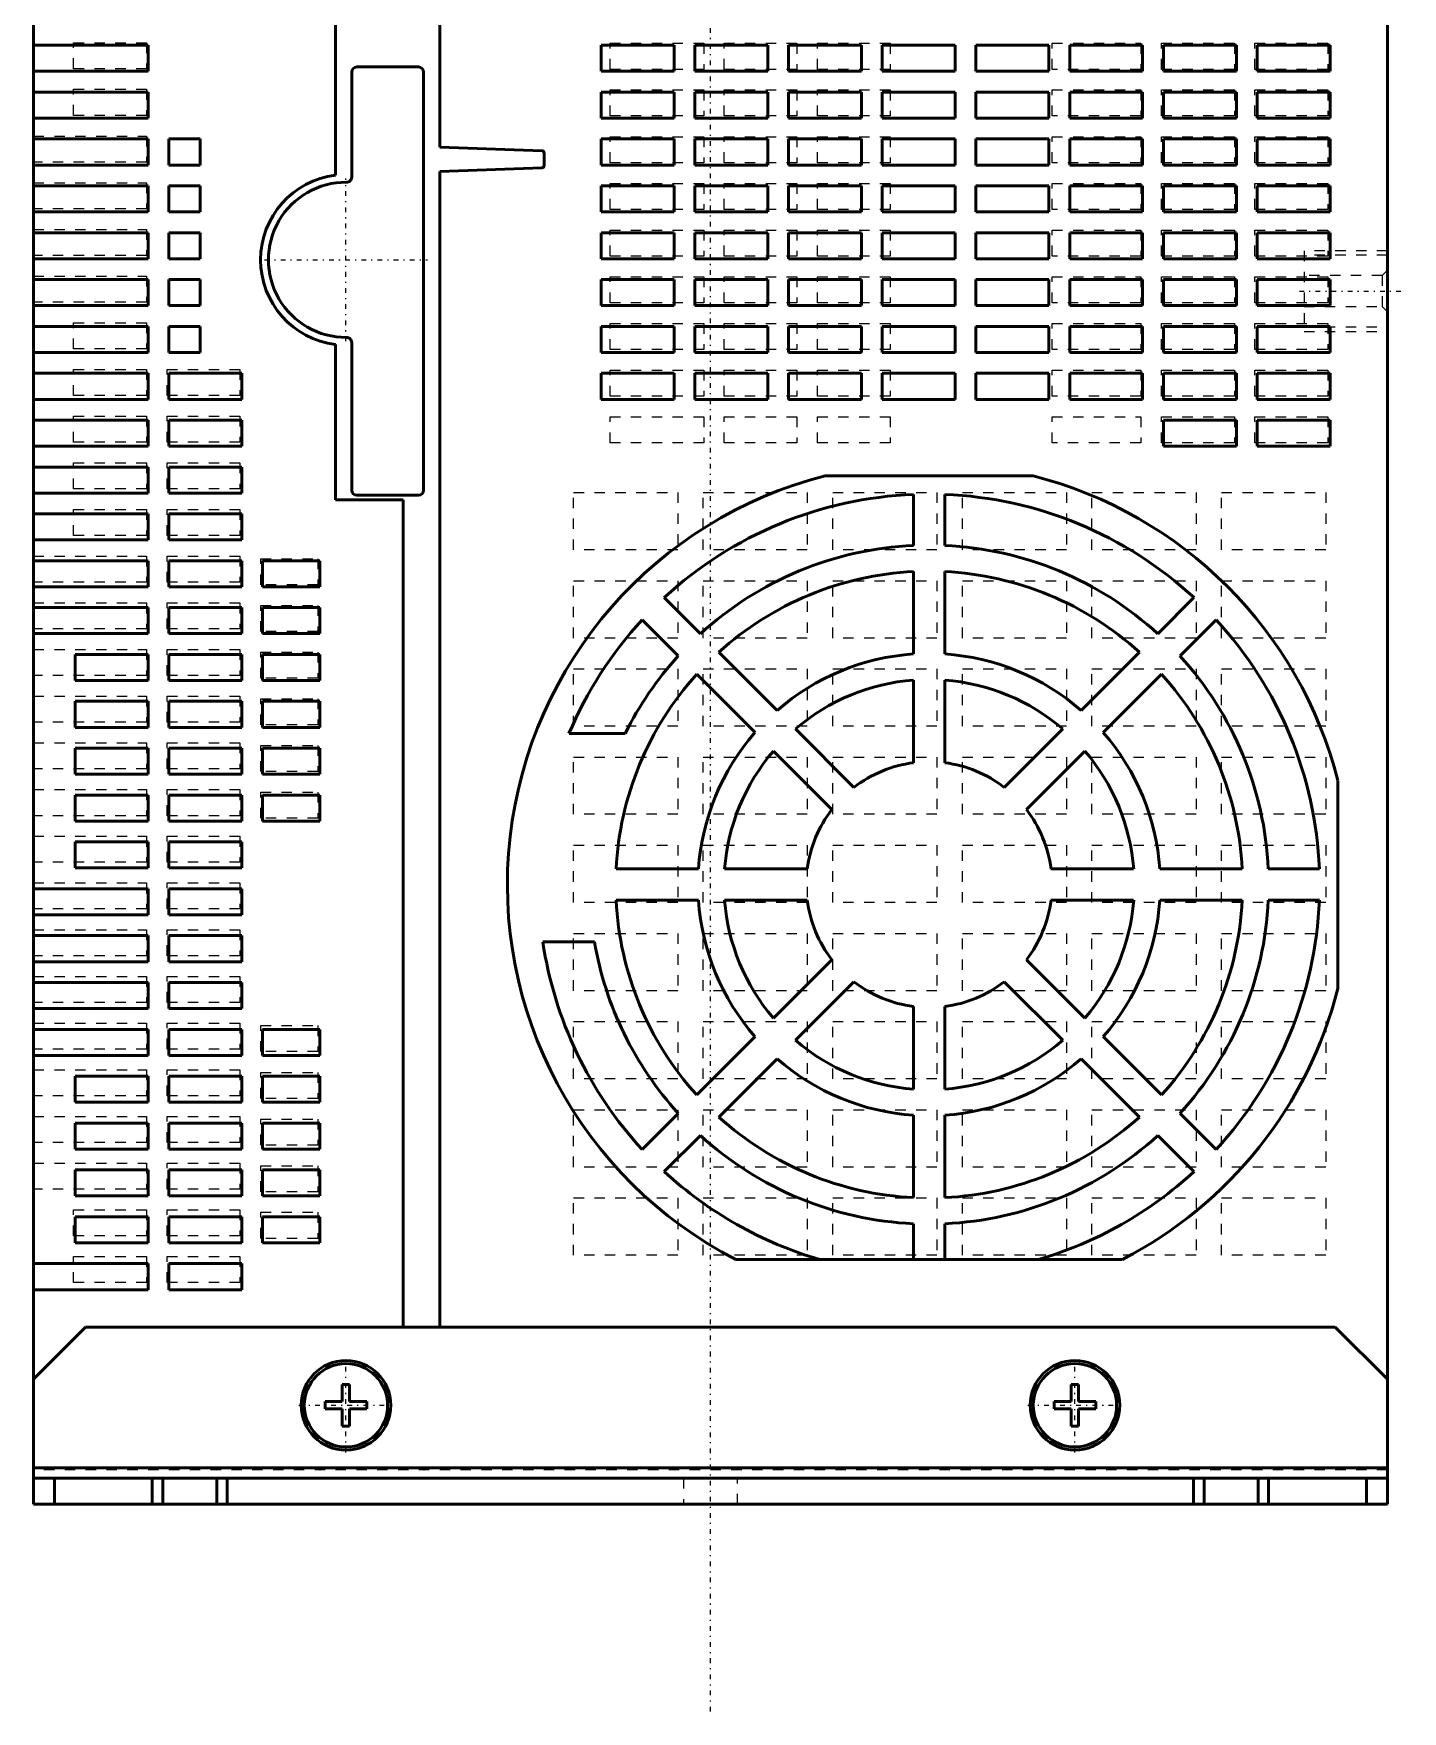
# Model space of a CAD drawing. Header units: millimetres. Extents: x 0 to 449, y 0 to 561.
# Drawn here: x 0 to 131.4, y 0 to 161.1 of the extents above; entities that cross this region are included whole.
import ezdxf

# ---------------------------------------------------------------- set-up
doc = ezdxf.new("R2010")
doc.units = ezdxf.units.MM
doc.linetypes.add('Center', pattern=[1.5, 0.45, -0.5, 0.05, -0.5])
doc.linetypes.add('Dashed', pattern=[2, 1, -1])
for name, color, linetype, lineweight in [('AM_4', 7, 'Continuous', 50), ('AM_6', 2, 'Continuous', 35), ('AM_7', 7, 'Center', 25), ('AM_9', 6, 'Dashed', 25)]:
    doc.layers.add(name, color=color, linetype=linetype, lineweight=lineweight)

# ---------------------------------------------------------------- blocks, each defined once
blk = doc.blocks.new('2_MFDLNA3SF_5_in_MFDLNA3SF_1100')
at = {"layer": 'AM_4'}
for p, q in [((0, 197.8), (0, 19.9)), ((130, 197.8), (130, 19.9)), ((29, 147.54), (29, 177.7)), ((39, 174.39), (39, 150.21)), ((0, 160), (11, 160)), ((11, 160), (11, 157.5)), ((54.5, 157.5), (54.5, 160)), ((54.5, 160), (61.5, 160)), ((61.5, 160), (61.5, 157.5)), ((63.5, 157.5), (63.5, 160)), ((63.5, 160), (70.5, 160)), ((70.5, 160), (70.5, 157.5)), ((72.5, 157.5), (72.5, 160)), ((72.5, 160), (79.5, 160)), ((79.5, 160), (79.5, 157.5)), ((81.5, 157.5), (81.5, 160)), ((81.5, 160), (88.5, 160)), ((88.5, 160), (88.5, 157.5)), ((90.5, 157.5), (90.5, 160)), ((90.5, 160), (97.5, 160)), ((97.5, 160), (97.5, 157.5)), ((99.5, 157.5), (99.5, 160)), ((99.5, 160), (106.5, 160)), ((106.5, 160), (106.5, 157.5)), ((108.5, 157.5), (108.5, 160)), ((108.5, 160), (115.5, 160)), ((115.5, 160), (115.5, 157.5)), ((117.5, 157.5), (117.5, 160)), ((117.5, 160), (124.5, 160)), ((124.5, 160), (124.5, 157.5)), ((31.05, 157.92), (36.95, 157.92)), ((11, 157.5), (0, 157.5)), ((30.55, 147.35), (30.55, 157.42)), ((37.45, 157.42), (37.45, 117.29)), ((61.5, 157.5), (54.5, 157.5)), ((70.5, 157.5), (63.5, 157.5)), ((79.5, 157.5), (72.5, 157.5)), ((88.5, 157.5), (81.5, 157.5)), ((97.5, 157.5), (90.5, 157.5)), ((106.5, 157.5), (99.5, 157.5)), ((115.5, 157.5), (108.5, 157.5)), ((124.5, 157.5), (117.5, 157.5)), ((0, 155.5), (11, 155.5)), ((11, 155.5), (11, 153)), ((54.5, 153), (54.5, 155.5)), ((54.5, 155.5), (61.5, 155.5)), ((61.5, 155.5), (61.5, 153)), ((63.5, 155.5), (70.5, 155.5)), ((63.5, 153), (63.5, 155.5)), ((70.5, 155.5), (70.5, 153)), ((72.5, 153), (72.5, 155.5)), ((72.5, 155.5), (79.5, 155.5)), ((79.5, 155.5), (79.5, 153)), ((81.5, 153), (81.5, 155.5)), ((81.5, 155.5), (88.5, 155.5)), ((88.5, 155.5), (88.5, 153)), ((90.5, 153), (90.5, 155.5)), ((90.5, 155.5), (97.5, 155.5)), ((97.5, 155.5), (97.5, 153)), ((99.5, 153), (99.5, 155.5)), ((99.5, 155.5), (106.5, 155.5)), ((106.5, 155.5), (106.5, 153)), ((108.5, 153), (108.5, 155.5)), ((108.5, 155.5), (115.5, 155.5)), ((115.5, 155.5), (115.5, 153)), ((117.5, 153), (117.5, 155.5)), ((117.5, 155.5), (124.5, 155.5)), ((124.5, 155.5), (124.5, 153)), ((11, 153), (0, 153)), ((61.5, 153), (54.5, 153)), ((70.5, 153), (63.5, 153)), ((79.5, 153), (72.5, 153)), ((88.5, 153), (81.5, 153)), ((97.5, 153), (90.5, 153)), ((106.5, 153), (99.5, 153)), ((115.5, 153), (108.5, 153)), ((124.5, 153), (117.5, 153)), ((0, 151), (11, 151)), ((11, 151), (11, 148.5)), ((13, 151), (16, 151)), ((13, 148.5), (13, 151)), ((16, 151), (16, 148.5)), ((39, 150.21), (48.84, 149.87)), ((54.5, 148.5), (54.5, 151)), ((54.5, 151), (61.5, 151)), ((61.5, 151), (61.5, 148.5)), ((63.5, 148.5), (63.5, 151)), ((63.5, 151), (70.5, 151)), ((70.5, 151), (70.5, 148.5)), ((72.5, 148.5), (72.5, 151)), ((72.5, 151), (79.5, 151)), ((79.5, 151), (79.5, 148.5)), ((81.5, 148.5), (81.5, 151)), ((81.5, 151), (88.5, 151)), ((88.5, 151), (88.5, 148.5)), ((90.5, 148.5), (90.5, 151)), ((90.5, 151), (97.5, 151)), ((97.5, 151), (97.5, 148.5)), ((99.5, 148.5), (99.5, 151)), ((99.5, 151), (106.5, 151)), ((106.5, 151), (106.5, 148.5)), ((108.5, 148.5), (108.5, 151)), ((108.5, 151), (115.5, 151)), ((115.5, 151), (115.5, 148.5)), ((117.5, 148.5), (117.5, 151)), ((117.5, 151), (124.5, 151)), ((124.5, 151), (124.5, 148.5)), ((11, 148.5), (0, 148.5)), ((16, 148.5), (13, 148.5)), ((49.03, 149.67), (49.03, 148.43)), ((61.5, 148.5), (54.5, 148.5)), ((70.5, 148.5), (63.5, 148.5)), ((79.5, 148.5), (72.5, 148.5)), ((88.5, 148.5), (81.5, 148.5)), ((97.5, 148.5), (90.5, 148.5)), ((106.5, 148.5), (99.5, 148.5)), ((115.5, 148.5), (108.5, 148.5)), ((124.5, 148.5), (117.5, 148.5)), ((48.84, 148.23), (39, 147.89)), ((39, 147.89), (39, 36.9)), ((0, 146.5), (11, 146.5)), ((11, 146.5), (11, 144)), ((13, 144), (13, 146.5)), ((13, 146.5), (16, 146.5)), ((16, 146.5), (16, 144)), ((54.5, 144), (54.5, 146.5)), ((54.5, 146.5), (61.5, 146.5)), ((61.5, 146.5), (61.5, 144)), ((63.5, 144), (63.5, 146.5)), ((63.5, 146.5), (70.5, 146.5)), ((70.5, 146.5), (70.5, 144)), ((72.5, 144), (72.5, 146.5)), ((72.5, 146.5), (79.5, 146.5)), ((79.5, 146.5), (79.5, 144)), ((81.5, 146.5), (88.5, 146.5)), ((81.5, 144), (81.5, 146.5)), ((88.5, 146.5), (88.5, 144)), ((90.5, 146.5), (97.5, 146.5)), ((90.5, 144), (90.5, 146.5)), ((97.5, 146.5), (97.5, 144)), ((99.5, 144), (99.5, 146.5)), ((99.5, 146.5), (106.5, 146.5)), ((106.5, 146.5), (106.5, 144)), ((108.5, 146.5), (115.5, 146.5)), ((108.5, 144), (108.5, 146.5)), ((115.5, 146.5), (115.5, 144)), ((117.5, 144), (117.5, 146.5)), ((117.5, 146.5), (124.5, 146.5)), ((124.5, 146.5), (124.5, 144)), ((11, 144), (0, 144)), ((16, 144), (13, 144)), ((61.5, 144), (54.5, 144)), ((70.5, 144), (63.5, 144)), ((79.5, 144), (72.5, 144)), ((88.5, 144), (81.5, 144)), ((97.5, 144), (90.5, 144)), ((106.5, 144), (99.5, 144)), ((115.5, 144), (108.5, 144)), ((124.5, 144), (117.5, 144)), ((0, 142), (11, 142)), ((11, 142), (11, 139.5)), ((13, 139.5), (13, 142)), ((13, 142), (16, 142)), ((16, 142), (16, 139.5)), ((54.5, 142), (61.5, 142)), ((54.5, 139.5), (54.5, 142)), ((61.5, 142), (61.5, 139.5)), ((63.5, 142), (70.5, 142)), ((63.5, 139.5), (63.5, 142)), ((70.5, 142), (70.5, 139.5)), ((72.5, 139.5), (72.5, 142)), ((72.5, 142), (79.5, 142)), ((79.5, 142), (79.5, 139.5)), ((81.5, 142), (88.5, 142)), ((81.5, 139.5), (81.5, 142)), ((88.5, 142), (88.5, 139.5)), ((90.5, 139.5), (90.5, 142)), ((90.5, 142), (97.5, 142)), ((97.5, 142), (97.5, 139.5)), ((99.5, 139.5), (99.5, 142)), ((99.5, 142), (106.5, 142)), ((106.5, 142), (106.5, 139.5)), ((108.5, 139.5), (108.5, 142)), ((108.5, 142), (115.5, 142)), ((115.5, 142), (115.5, 139.5)), ((117.5, 139.5), (117.5, 142)), ((117.5, 142), (124.5, 142)), ((124.5, 142), (124.5, 139.5)), ((11, 139.5), (0, 139.5)), ((16, 139.5), (13, 139.5)), ((61.5, 139.5), (54.5, 139.5)), ((70.5, 139.5), (63.5, 139.5)), ((79.5, 139.5), (72.5, 139.5)), ((88.5, 139.5), (81.5, 139.5)), ((97.5, 139.5), (90.5, 139.5)), ((106.5, 139.5), (99.5, 139.5)), ((115.5, 139.5), (108.5, 139.5)), ((124.5, 139.5), (117.5, 139.5)), ((0, 137.5), (11, 137.5)), ((11, 137.5), (11, 135)), ((13, 135), (13, 137.5)), ((13, 137.5), (16, 137.5)), ((16, 137.5), (16, 135)), ((54.5, 135), (54.5, 137.5)), ((54.5, 137.5), (61.5, 137.5)), ((61.5, 137.5), (61.5, 135)), ((63.5, 135), (63.5, 137.5)), ((63.5, 137.5), (70.5, 137.5)), ((70.5, 137.5), (70.5, 135)), ((72.5, 135), (72.5, 137.5)), ((72.5, 137.5), (79.5, 137.5)), ((79.5, 137.5), (79.5, 135)), ((81.5, 135), (81.5, 137.5)), ((81.5, 137.5), (88.5, 137.5)), ((88.5, 137.5), (88.5, 135)), ((90.5, 135), (90.5, 137.5)), ((90.5, 137.5), (97.5, 137.5)), ((97.5, 137.5), (97.5, 135)), ((99.5, 135), (99.5, 137.5)), ((99.5, 137.5), (106.5, 137.5)), ((106.5, 137.5), (106.5, 135)), ((108.5, 135), (108.5, 137.5)), ((108.5, 137.5), (115.5, 137.5)), ((115.5, 137.5), (115.5, 135)), ((117.5, 135), (117.5, 137.5)), ((117.5, 137.5), (124.5, 137.5)), ((124.5, 137.5), (124.5, 135)), ((11, 135), (0, 135)), ((16, 135), (13, 135)), ((61.5, 135), (54.5, 135)), ((70.5, 135), (63.5, 135)), ((79.5, 135), (72.5, 135)), ((88.5, 135), (81.5, 135)), ((97.5, 135), (90.5, 135)), ((106.5, 135), (99.5, 135)), ((115.5, 135), (108.5, 135)), ((124.5, 135), (117.5, 135)), ((0, 133), (11, 133)), ((11, 133), (11, 130.5)), ((13, 130.5), (13, 133)), ((13, 133), (16, 133)), ((16, 133), (16, 130.5)), ((54.5, 130.5), (54.5, 133)), ((54.5, 133), (61.5, 133)), ((61.5, 133), (61.5, 130.5)), ((63.5, 130.5), (63.5, 133)), ((63.5, 133), (70.5, 133)), ((70.5, 133), (70.5, 130.5)), ((72.5, 130.5), (72.5, 133)), ((72.5, 133), (79.5, 133)), ((79.5, 133), (79.5, 130.5)), ((81.5, 130.5), (81.5, 133)), ((81.5, 133), (88.5, 133)), ((88.5, 133), (88.5, 130.5)), ((90.5, 130.5), (90.5, 133)), ((90.5, 133), (97.5, 133)), ((97.5, 133), (97.5, 130.5)), ((99.5, 130.5), (99.5, 133)), ((99.5, 133), (106.5, 133)), ((106.5, 133), (106.5, 130.5)), ((108.5, 130.5), (108.5, 133)), ((108.5, 133), (115.5, 133)), ((115.5, 133), (115.5, 130.5)), ((117.5, 130.5), (117.5, 133)), ((117.5, 133), (124.5, 133)), ((124.5, 133), (124.5, 130.5)), ((29, 116.34), (29, 131.26)), ((30.55, 117.29), (30.55, 131.45)), ((11, 130.5), (0, 130.5)), ((16, 130.5), (13, 130.5)), ((61.5, 130.5), (54.5, 130.5)), ((70.5, 130.5), (63.5, 130.5)), ((79.5, 130.5), (72.5, 130.5)), ((88.5, 130.5), (81.5, 130.5)), ((97.5, 130.5), (90.5, 130.5)), ((106.5, 130.5), (99.5, 130.5)), ((115.5, 130.5), (108.5, 130.5)), ((124.5, 130.5), (117.5, 130.5)), ((0, 128.5), (11, 128.5)), ((11, 128.5), (11, 126)), ((13, 126), (13, 128.5)), ((13, 128.5), (20, 128.5)), ((20, 128.5), (20, 126)), ((54.5, 126), (54.5, 128.5)), ((54.5, 128.5), (61.5, 128.5)), ((61.5, 128.5), (61.5, 126)), ((63.5, 126), (63.5, 128.5)), ((63.5, 128.5), (70.5, 128.5)), ((70.5, 128.5), (70.5, 126)), ((72.5, 126), (72.5, 128.5)), ((72.5, 128.5), (79.5, 128.5)), ((79.5, 128.5), (79.5, 126)), ((81.5, 126), (81.5, 128.5)), ((81.5, 128.5), (88.5, 128.5)), ((88.5, 128.5), (88.5, 126)), ((90.5, 126), (90.5, 128.5)), ((90.5, 128.5), (97.5, 128.5)), ((97.5, 128.5), (97.5, 126)), ((99.5, 126), (99.5, 128.5)), ((99.5, 128.5), (106.5, 128.5)), ((106.5, 128.5), (106.5, 126)), ((108.5, 126), (108.5, 128.5)), ((108.5, 128.5), (115.5, 128.5)), ((115.5, 128.5), (115.5, 126)), ((117.5, 126), (117.5, 128.5)), ((117.5, 128.5), (124.5, 128.5)), ((124.5, 128.5), (124.5, 126)), ((11, 126), (0, 126)), ((20, 126), (13, 126)), ((61.5, 126), (54.5, 126)), ((70.5, 126), (63.5, 126)), ((79.5, 126), (72.5, 126)), ((88.5, 126), (81.5, 126)), ((97.5, 126), (90.5, 126)), ((106.5, 126), (99.5, 126)), ((115.5, 126), (108.5, 126)), ((124.5, 126), (117.5, 126)), ((0, 124), (11, 124)), ((11, 124), (11, 121.5)), ((13, 121.5), (13, 124)), ((13, 124), (20, 124)), ((20, 124), (20, 121.5)), ((108.5, 121.5), (108.5, 124)), ((108.5, 124), (115.5, 124)), ((115.5, 124), (115.5, 121.5)), ((117.5, 121.5), (117.5, 124)), ((117.5, 124), (124.5, 124)), ((124.5, 124), (124.5, 121.5)), ((11, 121.5), (0, 121.5)), ((20, 121.5), (13, 121.5)), ((115.5, 121.5), (108.5, 121.5)), ((124.5, 121.5), (117.5, 121.5)), ((0, 119.5), (11, 119.5)), ((11, 119.5), (11, 117)), ((13, 117), (13, 119.5)), ((13, 119.5), (20, 119.5)), ((20, 119.5), (20, 117)), ((76.02, 118.65), (95.98, 118.65)), ((11, 117), (0, 117)), ((20, 117), (13, 117)), ((35.5, 116.34), (29, 116.34)), ((36.95, 116.79), (31.05, 116.79)), ((35.5, 36.9), (35.5, 116.34)), ((84.5, 116.87), (84.5, 111.97)), ((87.5, 111.97), (87.5, 116.87)), ((0, 115), (11, 115)), ((11, 115), (11, 112.5)), ((13, 112.5), (13, 115)), ((13, 115), (20, 115)), ((20, 115), (20, 112.5)), ((11, 112.5), (0, 112.5)), ((20, 112.5), (13, 112.5)), ((0, 110.5), (11, 110.5)), ((11, 110.5), (11, 108)), ((13, 108), (13, 110.5)), ((13, 110.5), (20, 110.5)), ((20, 110.5), (20, 108)), ((22, 108), (22, 110.5)), ((22, 110.5), (27.5, 110.5)), ((27.5, 110.5), (27.5, 108)), ((11, 108), (0, 108)), ((20, 108), (13, 108)), ((27.5, 108), (22, 108)), ((84.5, 109.46), (84.5, 101.55)), ((87.5, 101.55), (87.5, 109.46)), ((64.03, 103.49), (60.57, 106.96)), ((111.43, 106.96), (107.97, 103.49)), ((0, 106), (11, 106)), ((11, 106), (11, 103.5)), ((13, 103.5), (13, 106)), ((13, 106), (20, 106)), ((20, 106), (20, 103.5)), ((22, 106), (27.5, 106)), ((22, 103.5), (22, 106)), ((27.5, 106), (27.5, 103.5)), ((58.44, 104.83), (61.91, 101.37)), ((110.09, 101.37), (113.56, 104.83)), ((11, 103.5), (0, 103.5)), ((20, 103.5), (13, 103.5)), ((27.5, 103.5), (22, 103.5)), ((71.4, 96.12), (65.8, 101.72)), ((106.2, 101.72), (100.6, 96.12)), ((4, 99), (4, 101.5)), ((4, 101.5), (11, 101.5)), ((11, 101.5), (11, 99)), ((13, 99), (13, 101.5)), ((13, 101.5), (20, 101.5)), ((20, 101.5), (20, 99)), ((22, 99), (22, 101.5)), ((22, 101.5), (27.5, 101.5)), ((27.5, 101.5), (27.5, 99)), ((11, 99), (4, 99)), ((20, 99), (13, 99)), ((27.5, 99), (22, 99)), ((63.68, 99.6), (69.28, 94)), ((84.5, 99.04), (84.5, 91.1)), ((87.5, 91.1), (87.5, 99.04)), ((102.72, 94), (108.32, 99.6)), ((4, 94.5), (4, 97)), ((4, 97), (11, 97)), ((11, 97), (11, 94.5)), ((13, 94.5), (13, 97)), ((13, 97), (20, 97)), ((20, 97), (20, 94.5)), ((22, 97), (27.5, 97)), ((22, 94.5), (22, 97)), ((27.5, 97), (27.5, 94.5)), ((11, 94.5), (4, 94.5)), ((20, 94.5), (13, 94.5)), ((27.5, 94.5), (22, 94.5)), ((56.8, 93.9), (51.42, 93.9)), ((78.78, 88.74), (73.17, 94.35)), ((98.83, 94.35), (93.22, 88.74)), ((4, 90), (4, 92.5)), ((4, 92.5), (11, 92.5)), ((11, 92.5), (11, 90)), ((13, 90), (13, 92.5)), ((13, 92.5), (20, 92.5)), ((20, 92.5), (20, 90)), ((22, 90), (22, 92.5)), ((22, 92.5), (27.5, 92.5)), ((27.5, 92.5), (27.5, 90)), ((71.05, 92.23), (76.66, 86.62)), ((95.34, 86.62), (100.95, 92.23)), ((11, 90), (4, 90)), ((20, 90), (13, 90)), ((27.5, 90), (22, 90)), ((125.25, 89.38), (125.25, 69.42)), ((4, 85.5), (4, 88)), ((4, 88), (11, 88)), ((11, 88), (11, 85.5)), ((13, 85.5), (13, 88)), ((13, 88), (20, 88)), ((20, 88), (20, 85.5)), ((22, 85.5), (22, 88)), ((22, 88), (27.5, 88)), ((27.5, 88), (27.5, 85.5)), ((11, 85.5), (4, 85.5)), ((20, 85.5), (13, 85.5)), ((27.5, 85.5), (22, 85.5)), ((4, 81), (4, 83.5)), ((4, 83.5), (11, 83.5)), ((11, 83.5), (11, 81)), ((13, 81), (13, 83.5)), ((13, 83.5), (20, 83.5)), ((20, 83.5), (20, 81)), ((11, 81), (4, 81)), ((20, 81), (13, 81)), ((63.85, 80.9), (55.94, 80.9)), ((74.3, 80.9), (66.36, 80.9)), ((105.64, 80.9), (97.7, 80.9)), ((116.06, 80.9), (108.15, 80.9)), ((123.47, 80.9), (118.57, 80.9)), ((0, 79), (11, 79)), ((11, 79), (11, 76.5)), ((13, 76.5), (13, 79)), ((13, 79), (20, 79)), ((20, 79), (20, 76.5)), ((55.94, 77.9), (63.85, 77.9)), ((66.36, 77.9), (74.3, 77.9)), ((97.7, 77.9), (105.64, 77.9)), ((108.15, 77.9), (116.06, 77.9)), ((118.57, 77.9), (123.47, 77.9)), ((11, 76.5), (0, 76.5)), ((20, 76.5), (13, 76.5)), ((0, 74.5), (11, 74.5)), ((11, 74.5), (11, 72)), ((13, 72), (13, 74.5)), ((13, 74.5), (20, 74.5)), ((20, 74.5), (20, 72)), ((48.91, 73.9), (53.87, 73.9)), ((11, 72), (0, 72)), ((20, 72), (13, 72)), ((76.66, 72.18), (71.05, 66.57)), ((100.95, 66.57), (95.34, 72.18)), ((0, 70), (11, 70)), ((11, 70), (11, 67.5)), ((13, 67.5), (13, 70)), ((13, 70), (20, 70)), ((20, 70), (20, 67.5)), ((73.17, 64.45), (78.78, 70.06)), ((93.22, 70.06), (98.83, 64.45)), ((84.5, 67.7), (84.5, 59.76)), ((87.5, 59.76), (87.5, 67.7)), ((11, 67.5), (0, 67.5)), ((20, 67.5), (13, 67.5)), ((0, 65.5), (11, 65.5)), ((11, 65.5), (11, 63)), ((13, 63), (13, 65.5)), ((13, 65.5), (20, 65.5)), ((20, 65.5), (20, 63)), ((22, 63), (22, 65.5)), ((22, 65.5), (27.5, 65.5)), ((27.5, 65.5), (27.5, 63)), ((69.28, 64.8), (63.68, 59.2)), ((108.32, 59.2), (102.72, 64.8)), ((11, 63), (0, 63)), ((20, 63), (13, 63)), ((27.5, 63), (22, 63)), ((65.8, 57.08), (71.4, 62.68)), ((100.6, 62.68), (106.2, 57.08)), ((4, 58.5), (4, 61)), ((4, 61), (11, 61)), ((11, 61), (11, 58.5)), ((13, 58.5), (13, 61)), ((13, 61), (20, 61)), ((20, 61), (20, 58.5)), ((22, 58.5), (22, 61)), ((22, 61), (27.5, 61)), ((27.5, 61), (27.5, 58.5)), ((11, 58.5), (4, 58.5)), ((20, 58.5), (13, 58.5)), ((27.5, 58.5), (22, 58.5)), ((4, 54), (4, 56.5)), ((4, 56.5), (11, 56.5)), ((11, 56.5), (11, 54)), ((13, 54), (13, 56.5)), ((13, 56.5), (20, 56.5)), ((20, 56.5), (20, 54)), ((22, 54), (22, 56.5)), ((22, 56.5), (27.5, 56.5)), ((27.5, 56.5), (27.5, 54)), ((61.91, 57.43), (58.44, 53.97)), ((84.5, 57.25), (84.5, 49.34)), ((87.5, 49.34), (87.5, 57.25)), ((113.56, 53.97), (110.09, 57.43)), ((60.57, 51.84), (64.03, 55.31)), ((107.97, 55.31), (111.43, 51.84)), ((11, 54), (4, 54)), ((20, 54), (13, 54)), ((27.5, 54), (22, 54)), ((4, 49.5), (4, 52)), ((4, 52), (11, 52)), ((11, 52), (11, 49.5)), ((13, 49.5), (13, 52)), ((13, 52), (20, 52)), ((20, 52), (20, 49.5)), ((22, 49.5), (22, 52)), ((22, 52), (27.5, 52)), ((27.5, 52), (27.5, 49.5)), ((11, 49.5), (4, 49.5)), ((20, 49.5), (13, 49.5)), ((27.5, 49.5), (22, 49.5)), ((4, 45), (4, 47.5)), ((4, 47.5), (11, 47.5)), ((11, 47.5), (11, 45)), ((13, 45), (13, 47.5)), ((13, 47.5), (20, 47.5)), ((20, 47.5), (20, 45)), ((22, 45), (22, 47.5)), ((22, 47.5), (27.5, 47.5)), ((27.5, 47.5), (27.5, 45)), ((84.5, 46.83), (84.5, 43.4)), ((87.5, 43.4), (87.5, 46.83)), ((11, 45), (4, 45)), ((20, 45), (13, 45)), ((27.5, 45), (22, 45)), ((0, 43), (11, 43)), ((11, 43), (11, 40.5)), ((13, 40.5), (13, 43)), ((13, 43), (20, 43)), ((20, 43), (20, 40.5)), ((104.55, 43.4), (67.45, 43.4)), ((11, 40.5), (0, 40.5)), ((20, 40.5), (13, 40.5)), ((5, 36.9), (0, 31.9)), ((125, 36.9), (5, 36.9)), ((130, 31.9), (125, 36.9)), ((29.65, 29.75), (29.65, 31.4)), ((29.65, 31.4), (30.35, 31.4)), ((30.35, 31.4), (30.35, 29.75)), ((99.65, 29.75), (99.65, 31.4)), ((99.65, 31.4), (100.35, 31.4)), ((100.35, 31.4), (100.35, 29.75)), ((28, 29.75), (29.65, 29.75)), ((28, 29.05), (28, 29.75)), ((29.65, 29.05), (28, 29.05)), ((29.65, 27.4), (29.65, 29.05)), ((30.35, 29.75), (32, 29.75)), ((30.35, 29.05), (30.35, 27.4)), ((32, 29.05), (30.35, 29.05)), ((32, 29.75), (32, 29.05)), ((98, 29.05), (98, 29.75)), ((98, 29.75), (99.65, 29.75)), ((99.65, 29.05), (98, 29.05)), ((99.65, 27.4), (99.65, 29.05)), ((100.35, 29.75), (102, 29.75)), ((100.35, 29.05), (100.35, 27.4)), ((102, 29.05), (100.35, 29.05)), ((102, 29.75), (102, 29.05)), ((30.35, 27.4), (29.65, 27.4)), ((100.35, 27.4), (99.65, 27.4)), ((130, 23.4), (0, 23.4)), ((0, 22.4), (130, 22.4)), ((2, 22.4), (2, 19.9)), ((11.4, 22.4), (11.4, 19.9)), ((12.4, 22.4), (12.4, 19.9)), ((17.6, 22.4), (17.6, 19.9)), ((18.6, 22.4), (18.6, 19.9)), ((111.4, 22.4), (111.4, 19.9)), ((112.4, 22.4), (112.4, 19.9)), ((117.6, 22.4), (117.6, 19.9)), ((118.6, 22.4), (118.6, 19.9)), ((128, 22.4), (128, 19.9)), ((130, 19.9), (0, 19.9))]:
    blk.add_line(p, q, dxfattribs=at)
for centre, radius in [((30, 29.4), 4.3), ((30, 29.4), 4), ((100, 29.4), 4.3), ((100, 29.4), 4)]:
    blk.add_circle(centre, radius, dxfattribs=at)
for centre, radius, start, end in [((31.05, 157.42), 0.5, 90, 180), ((36.95, 157.42), 0.5, 0, 90), ((48.83, 149.67), 0.2, 0, 88), ((48.83, 148.43), 0.2, 272, 0), ((30, 139.4), 8.2, 97.0047, 262.9953), ((30, 139.4), 7.45, 89.6396, 270.3604), ((30.05, 147.35), 0.5, 269.6396, 0), ((30.05, 131.45), 0.5, 0, 90.3604), ((86, 79.4), 40.5, 104.2721, 242.734), ((86, 79.4), 40.5, 14.2721, 75.7279), ((31.05, 117.29), 0.5, 180, 270), ((36.95, 117.29), 0.5, 270, 0), ((86, 79.4), 37.5, 92.2924, 132.7076), ((86, 79.4), 37.5, 47.2924, 87.7076), ((86, 79.4), 32.6, 92.6372, 132.3628), ((86, 79.4), 32.6, 47.6372, 87.3628), ((86, 79.4), 30.1, 92.8565, 132.1435), ((86, 79.4), 30.1, 47.8565, 87.1435), ((86, 79.4), 37.5, 137.2924, 157.2528), ((86, 79.4), 37.5, 2.2924, 42.7076), ((86, 79.4), 22.2, 93.8743, 131.1257), ((86, 79.4), 22.2, 48.8743, 86.1257), ((86, 79.4), 32.6, 137.6372, 153.5904), ((86, 79.4), 32.6, 2.6372, 42.3628), ((86, 79.4), 30.1, 137.8565, 177.1435), ((86, 79.4), 19.7, 94.3668, 130.6332), ((86, 79.4), 19.7, 49.3668, 85.6332), ((86, 79.4), 30.1, 2.8565, 42.1435), ((86, 79.4), 22.2, 138.8743, 176.1257), ((86, 79.4), 22.2, 3.8743, 41.1257), ((86, 79.4), 19.7, 139.3668, 175.6332), ((86, 79.4), 19.7, 4.3668, 40.6332), ((86, 79.4), 11.8, 97.3031, 127.6969), ((86, 79.4), 11.8, 52.3031, 82.6969), ((86, 79.4), 11.8, 142.3031, 172.6969), ((86, 79.4), 11.8, 7.3031, 37.6969), ((86, 79.4), 30.1, 182.8565, 222.1435), ((86, 79.4), 22.2, 183.8743, 221.1257), ((86, 79.4), 19.7, 184.3668, 220.6332), ((86, 79.4), 11.8, 187.3031, 217.6969), ((86, 79.4), 11.8, 322.3031, 352.6969), ((86, 79.4), 19.7, 319.3668, 355.6332), ((86, 79.4), 22.2, 318.8743, 356.1257), ((86, 79.4), 30.1, 317.8565, 357.1435), ((86, 79.4), 32.6, 317.6372, 357.3628), ((86, 79.4), 37.5, 317.2924, 357.7076), ((86, 79.4), 37.5, 188.4338, 222.7076), ((86, 79.4), 32.6, 189.7129, 222.3628), ((86, 79.4), 11.8, 232.3031, 262.6969), ((86, 79.4), 11.8, 277.3031, 307.6969), ((86, 79.4), 40.5, 297.266, 345.7279), ((86, 79.4), 19.7, 229.3668, 265.6332), ((86, 79.4), 19.7, 274.3668, 310.6332), ((86, 79.4), 22.2, 228.8743, 266.1257), ((86, 79.4), 22.2, 273.8743, 311.1257), ((86, 79.4), 30.1, 227.8565, 267.1435), ((86, 79.4), 30.1, 272.8565, 312.1435), ((86, 79.4), 32.6, 227.6372, 267.3628), ((86, 79.4), 32.6, 272.6372, 312.3628), ((86, 79.4), 37.5, 227.2924, 253.7398), ((86, 79.4), 37.5, 286.2602, 312.7076)]:
    blk.add_arc(centre, radius, start, end, dxfattribs=at)
at = {"layer": 'AM_7'}
for p, q in [((65, 0), (65, 283.06)), ((30, 131.58), (30, 147.22)), ((22.18, 139.4), (37.82, 139.4)), ((121.55, 136.4), (131.45, 136.4)), ((30, 24.88), (30, 33.91)), ((100, 24.88), (100, 33.91)), ((25.48, 29.4), (34.52, 29.4)), ((95.48, 29.4), (104.52, 29.4))]:
    blk.add_line(p, q, dxfattribs=at)
at = {"layer": 'AM_9'}
for p, q in [((3.85, 157.75), (3.85, 160.25)), ((3.85, 160.25), (10.85, 160.25)), ((10.85, 160.25), (10.85, 157.75)), ((55.36, 157.69), (55.36, 160.19)), ((55.36, 160.19), (64.36, 160.19)), ((64.36, 160.19), (64.36, 157.69)), ((66.31, 157.69), (66.31, 160.19)), ((66.31, 160.19), (73.31, 160.19)), ((73.31, 160.19), (73.31, 157.69)), ((75.27, 157.69), (75.27, 160.19)), ((75.27, 160.19), (82.27, 160.19)), ((82.27, 160.19), (82.27, 157.69)), ((97.82, 160.19), (106.32, 160.19)), ((97.82, 157.69), (97.82, 160.19)), ((106.32, 160.19), (106.32, 157.69)), ((108.31, 157.69), (108.31, 160.19)), ((108.31, 160.19), (115.31, 160.19)), ((115.31, 160.19), (115.31, 157.69)), ((117.27, 157.69), (117.27, 160.19)), ((117.27, 160.19), (124.27, 160.19)), ((124.27, 160.19), (124.27, 157.69)), ((10.85, 157.75), (3.85, 157.75)), ((64.36, 157.69), (55.36, 157.69)), ((73.31, 157.69), (66.31, 157.69)), ((82.27, 157.69), (75.27, 157.69)), ((106.32, 157.69), (97.82, 157.69)), ((115.31, 157.69), (108.31, 157.69)), ((124.27, 157.69), (117.27, 157.69)), ((3.85, 153.27), (3.85, 155.77)), ((3.85, 155.77), (10.85, 155.77)), ((10.85, 155.77), (10.85, 153.27)), ((55.36, 153.21), (55.36, 155.71)), ((55.36, 155.71), (64.36, 155.71)), ((64.36, 155.71), (64.36, 153.21)), ((66.31, 153.21), (66.31, 155.71)), ((66.31, 155.71), (73.31, 155.71)), ((73.31, 155.71), (73.31, 153.21)), ((75.27, 153.21), (75.27, 155.71)), ((75.27, 155.71), (82.27, 155.71)), ((82.27, 155.71), (82.27, 153.21)), ((97.82, 153.21), (97.82, 155.71)), ((97.82, 155.71), (106.32, 155.71)), ((106.32, 155.71), (106.32, 153.21)), ((108.31, 153.21), (108.31, 155.71)), ((108.31, 155.71), (115.31, 155.71)), ((115.31, 155.71), (115.31, 153.21)), ((117.27, 153.21), (117.27, 155.71)), ((117.27, 155.71), (124.27, 155.71)), ((124.27, 155.71), (124.27, 153.21)), ((10.85, 153.27), (3.85, 153.27)), ((64.36, 153.21), (55.36, 153.21)), ((73.31, 153.21), (66.31, 153.21)), ((82.27, 153.21), (75.27, 153.21)), ((106.32, 153.21), (97.82, 153.21)), ((115.31, 153.21), (108.31, 153.21)), ((124.27, 153.21), (117.27, 153.21)), ((0, 151.28), (10.85, 151.28)), ((10.85, 151.28), (10.85, 148.78)), ((55.36, 148.72), (55.36, 151.22)), ((55.36, 151.22), (64.36, 151.22)), ((64.36, 151.22), (64.36, 148.72)), ((66.31, 148.72), (66.31, 151.22)), ((66.31, 151.22), (73.31, 151.22)), ((73.31, 151.22), (73.31, 148.72)), ((75.27, 148.72), (75.27, 151.22)), ((75.27, 151.22), (82.27, 151.22)), ((82.27, 151.22), (82.27, 148.72)), ((97.82, 148.72), (97.82, 151.22)), ((97.82, 151.22), (106.32, 151.22)), ((106.32, 151.22), (106.32, 148.72)), ((108.31, 148.72), (108.31, 151.22)), ((108.31, 151.22), (115.31, 151.22)), ((115.31, 151.22), (115.31, 148.72)), ((117.27, 151.22), (124.27, 151.22)), ((117.27, 148.72), (117.27, 151.22)), ((124.27, 151.22), (124.27, 148.72)), ((10.85, 148.78), (0, 148.78)), ((64.36, 148.72), (55.36, 148.72)), ((73.31, 148.72), (66.31, 148.72)), ((82.27, 148.72), (75.27, 148.72)), ((106.32, 148.72), (97.82, 148.72)), ((115.31, 148.72), (108.31, 148.72)), ((124.27, 148.72), (117.27, 148.72)), ((0, 146.8), (10.85, 146.8)), ((10.85, 146.8), (10.85, 144.3)), ((55.36, 146.74), (64.36, 146.74)), ((55.36, 144.24), (55.36, 146.74)), ((64.36, 146.74), (64.36, 144.24)), ((66.31, 146.74), (73.31, 146.74)), ((66.31, 144.24), (66.31, 146.74)), ((73.31, 146.74), (73.31, 144.24)), ((75.27, 144.24), (75.27, 146.74)), ((75.27, 146.74), (82.27, 146.74)), ((82.27, 146.74), (82.27, 144.24)), ((97.82, 144.24), (97.82, 146.74)), ((97.82, 146.74), (106.32, 146.74)), ((106.32, 146.74), (106.32, 144.24)), ((108.31, 144.24), (108.31, 146.74)), ((108.31, 146.74), (115.31, 146.74)), ((115.31, 146.74), (115.31, 144.24)), ((117.27, 146.74), (124.27, 146.74)), ((117.27, 144.24), (117.27, 146.74)), ((124.27, 146.74), (124.27, 144.24)), ((10.85, 144.3), (0, 144.3)), ((64.36, 144.24), (55.36, 144.24)), ((73.31, 144.24), (66.31, 144.24)), ((82.27, 144.24), (75.27, 144.24)), ((106.32, 144.24), (97.82, 144.24)), ((115.31, 144.24), (108.31, 144.24)), ((124.27, 144.24), (117.27, 144.24)), ((0, 142.32), (10.85, 142.32)), ((10.85, 142.32), (10.85, 139.82)), ((55.36, 139.76), (55.36, 142.26)), ((55.36, 142.26), (64.36, 142.26)), ((64.36, 142.26), (64.36, 139.76)), ((66.31, 139.76), (66.31, 142.26)), ((66.31, 142.26), (73.31, 142.26)), ((73.31, 142.26), (73.31, 139.76)), ((75.27, 139.76), (75.27, 142.26)), ((75.27, 142.26), (82.27, 142.26)), ((82.27, 142.26), (82.27, 139.76)), ((97.82, 142.26), (106.32, 142.26)), ((97.82, 139.76), (97.82, 142.26)), ((106.32, 142.26), (106.32, 139.76)), ((108.31, 139.76), (108.31, 142.26)), ((108.31, 142.26), (115.31, 142.26)), ((115.31, 142.26), (115.31, 139.76)), ((117.27, 139.76), (117.27, 142.26)), ((117.27, 142.26), (124.27, 142.26)), ((124.27, 142.26), (124.27, 139.76)), ((130, 140.26), (122, 140.26)), ((122, 140.26), (122, 132.53)), ((10.85, 139.82), (0, 139.82)), ((64.36, 139.76), (55.36, 139.76)), ((73.31, 139.76), (66.31, 139.76)), ((82.27, 139.76), (75.27, 139.76)), ((106.32, 139.76), (97.82, 139.76)), ((115.31, 139.76), (108.31, 139.76)), ((124.27, 139.76), (117.27, 139.76)), ((130, 139.85), (122, 139.85)), ((0, 137.84), (10.85, 137.84)), ((10.85, 137.84), (10.85, 135.34)), ((55.36, 137.77), (64.36, 137.77)), ((55.36, 135.27), (55.36, 137.77)), ((64.36, 137.77), (64.36, 135.27)), ((66.31, 135.27), (66.31, 137.77)), ((66.31, 137.77), (73.31, 137.77)), ((73.31, 137.77), (73.31, 135.27)), ((75.27, 135.27), (75.27, 137.77)), ((75.27, 137.77), (82.27, 137.77)), ((82.27, 137.77), (82.27, 135.27)), ((97.82, 135.27), (97.82, 137.77)), ((97.82, 137.77), (106.32, 137.77)), ((106.32, 137.77), (106.32, 135.27)), ((108.31, 137.77), (115.31, 137.77)), ((108.31, 135.27), (108.31, 137.77)), ((115.31, 137.77), (115.31, 135.27)), ((117.27, 137.77), (124.27, 137.77)), ((117.27, 135.27), (117.27, 137.77)), ((129.5, 137.9), (122, 137.9)), ((124.27, 137.77), (124.27, 135.27)), ((130, 138.4), (129.5, 137.9)), ((129.5, 137.9), (129.5, 134.9)), ((10.85, 135.34), (0, 135.34)), ((64.36, 135.27), (55.36, 135.27)), ((73.31, 135.27), (66.31, 135.27)), ((82.27, 135.27), (75.27, 135.27)), ((106.32, 135.27), (97.82, 135.27)), ((115.31, 135.27), (108.31, 135.27)), ((124.27, 135.27), (117.27, 135.27)), ((122, 134.9), (129.5, 134.9)), ((129.5, 134.9), (130, 134.4)), ((3.85, 130.85), (3.85, 133.35)), ((3.85, 133.35), (10.85, 133.35)), ((10.85, 133.35), (10.85, 130.85)), ((55.36, 130.79), (55.36, 133.29)), ((55.36, 133.29), (64.36, 133.29)), ((64.36, 133.29), (64.36, 130.79)), ((66.31, 130.79), (66.31, 133.29)), ((66.31, 133.29), (73.31, 133.29)), ((73.31, 133.29), (73.31, 130.79)), ((75.27, 133.29), (82.27, 133.29)), ((75.27, 130.79), (75.27, 133.29)), ((82.27, 133.29), (82.27, 130.79)), ((97.82, 133.29), (106.32, 133.29)), ((97.82, 130.79), (97.82, 133.29)), ((106.32, 133.29), (106.32, 130.79)), ((108.31, 130.79), (108.31, 133.29)), ((108.31, 133.29), (115.31, 133.29)), ((115.31, 133.29), (115.31, 130.79)), ((117.27, 130.79), (117.27, 133.29)), ((117.27, 133.29), (124.27, 133.29)), ((122, 132.95), (130, 132.95)), ((122, 132.53), (130, 132.53)), ((124.27, 133.29), (124.27, 130.79)), ((10.85, 130.85), (3.85, 130.85)), ((64.36, 130.79), (55.36, 130.79)), ((73.31, 130.79), (66.31, 130.79)), ((82.27, 130.79), (75.27, 130.79)), ((106.32, 130.79), (97.82, 130.79)), ((115.31, 130.79), (108.31, 130.79)), ((124.27, 130.79), (117.27, 130.79)), ((3.85, 126.37), (3.85, 128.87)), ((3.85, 128.87), (10.85, 128.87)), ((10.85, 128.87), (10.85, 126.37)), ((12.82, 126.37), (12.82, 128.87)), ((12.82, 128.87), (19.82, 128.87)), ((19.82, 128.87), (19.82, 126.37)), ((55.36, 126.31), (55.36, 128.81)), ((55.36, 128.81), (64.36, 128.81)), ((64.36, 128.81), (64.36, 126.31)), ((66.31, 126.31), (66.31, 128.81)), ((66.31, 128.81), (73.31, 128.81)), ((73.31, 128.81), (73.31, 126.31)), ((75.27, 126.31), (75.27, 128.81)), ((75.27, 128.81), (82.27, 128.81)), ((82.27, 128.81), (82.27, 126.31)), ((97.82, 128.81), (106.32, 128.81)), ((97.82, 126.31), (97.82, 128.81)), ((106.32, 128.81), (106.32, 126.31)), ((108.31, 126.31), (108.31, 128.81)), ((108.31, 128.81), (115.31, 128.81)), ((115.31, 128.81), (115.31, 126.31)), ((117.27, 126.31), (117.27, 128.81)), ((117.27, 128.81), (124.27, 128.81)), ((124.27, 128.81), (124.27, 126.31)), ((10.85, 126.37), (3.85, 126.37)), ((19.82, 126.37), (12.82, 126.37)), ((64.36, 126.31), (55.36, 126.31)), ((73.31, 126.31), (66.31, 126.31)), ((82.27, 126.31), (75.27, 126.31)), ((106.32, 126.31), (97.82, 126.31)), ((115.31, 126.31), (108.31, 126.31)), ((124.27, 126.31), (117.27, 126.31)), ((3.85, 121.89), (3.85, 124.39)), ((3.85, 124.39), (10.85, 124.39)), ((10.85, 124.39), (10.85, 121.89)), ((12.82, 121.89), (12.82, 124.39)), ((12.82, 124.39), (19.82, 124.39)), ((19.82, 124.39), (19.82, 121.89)), ((55.36, 121.83), (55.36, 124.33)), ((55.36, 124.33), (64.36, 124.33)), ((64.36, 124.33), (64.36, 121.83)), ((66.31, 121.83), (66.31, 124.33)), ((66.31, 124.33), (73.31, 124.33)), ((73.31, 124.33), (73.31, 121.83)), ((75.27, 121.83), (75.27, 124.33)), ((75.27, 124.33), (82.27, 124.33)), ((82.27, 124.33), (82.27, 121.83)), ((97.82, 121.83), (97.82, 124.33)), ((97.82, 124.33), (106.32, 124.33)), ((106.32, 124.33), (106.32, 121.83)), ((108.31, 121.83), (108.31, 124.33)), ((108.31, 124.33), (115.31, 124.33)), ((115.31, 124.33), (115.31, 121.83)), ((117.27, 124.33), (124.27, 124.33)), ((117.27, 121.83), (117.27, 124.33)), ((124.27, 124.33), (124.27, 121.83)), ((10.85, 121.89), (3.85, 121.89)), ((19.82, 121.89), (12.82, 121.89)), ((64.36, 121.83), (55.36, 121.83)), ((73.31, 121.83), (66.31, 121.83)), ((82.27, 121.83), (75.27, 121.83)), ((106.32, 121.83), (97.82, 121.83)), ((115.31, 121.83), (108.31, 121.83)), ((124.27, 121.83), (117.27, 121.83)), ((3.85, 119.9), (10.85, 119.9)), ((3.85, 117.4), (3.85, 119.9)), ((10.85, 119.9), (10.85, 117.4)), ((12.82, 117.4), (12.82, 119.9)), ((12.82, 119.9), (19.82, 119.9)), ((19.82, 119.9), (19.82, 117.4)), ((10.85, 117.4), (3.85, 117.4)), ((19.82, 117.4), (12.82, 117.4)), ((51.86, 117.05), (61.86, 117.05)), ((51.86, 111.55), (51.86, 117.05)), ((61.86, 117.05), (61.86, 111.55)), ((64.3, 117.05), (74.3, 117.05)), ((64.3, 111.55), (64.3, 117.05)), ((74.3, 117.05), (74.3, 111.55)), ((76.75, 111.55), (76.75, 117.05)), ((76.75, 117.05), (86.75, 117.05)), ((86.75, 117.05), (86.75, 111.55)), ((89.19, 111.55), (89.19, 117.05)), ((89.19, 117.05), (99.19, 117.05)), ((99.19, 117.05), (99.19, 111.55)), ((101.63, 111.55), (101.63, 117.05)), ((101.63, 117.05), (111.63, 117.05)), ((111.63, 117.05), (111.63, 111.55)), ((114.08, 111.55), (114.08, 117.05)), ((114.08, 117.05), (124.08, 117.05)), ((124.08, 117.05), (124.08, 111.55)), ((3.85, 112.92), (3.85, 115.42)), ((3.85, 115.42), (10.85, 115.42)), ((10.85, 115.42), (10.85, 112.92)), ((12.82, 112.92), (12.82, 115.42)), ((12.82, 115.42), (19.82, 115.42)), ((19.82, 115.42), (19.82, 112.92)), ((10.85, 112.92), (3.85, 112.92)), ((19.82, 112.92), (12.82, 112.92)), ((61.86, 111.55), (51.86, 111.55)), ((74.3, 111.55), (64.3, 111.55)), ((86.75, 111.55), (76.75, 111.55)), ((99.19, 111.55), (89.19, 111.55)), ((111.63, 111.55), (101.63, 111.55)), ((124.08, 111.55), (114.08, 111.55)), ((0, 110.94), (10.85, 110.94)), ((10.85, 110.94), (10.85, 108.44)), ((12.82, 108.44), (12.82, 110.94)), ((12.82, 110.94), (19.82, 110.94)), ((19.82, 110.94), (19.82, 108.44)), ((21.81, 110.69), (27.31, 110.69)), ((21.81, 108.19), (21.81, 110.69)), ((27.31, 110.69), (27.31, 108.19)), ((10.85, 108.44), (0, 108.44)), ((19.82, 108.44), (12.82, 108.44)), ((27.31, 108.19), (21.81, 108.19)), ((51.86, 103.08), (51.86, 108.58)), ((51.86, 108.58), (61.86, 108.58)), ((61.86, 108.58), (61.86, 103.08)), ((64.3, 103.08), (64.3, 108.58)), ((64.3, 108.58), (74.3, 108.58)), ((74.3, 108.58), (74.3, 103.08)), ((76.75, 108.58), (86.75, 108.58)), ((76.75, 103.08), (76.75, 108.58)), ((86.75, 108.58), (86.75, 103.08)), ((89.19, 103.08), (89.19, 108.58)), ((89.19, 108.58), (99.19, 108.58)), ((99.19, 108.58), (99.19, 103.08)), ((101.63, 103.08), (101.63, 108.58)), ((101.63, 108.58), (111.63, 108.58)), ((111.63, 108.58), (111.63, 103.08)), ((114.08, 108.58), (124.08, 108.58)), ((114.08, 103.08), (114.08, 108.58)), ((124.08, 108.58), (124.08, 103.08)), ((0, 106.45), (10.85, 106.45)), ((10.85, 106.45), (10.85, 103.95)), ((12.82, 103.95), (12.82, 106.45)), ((12.82, 106.45), (19.82, 106.45)), ((19.82, 106.45), (19.82, 103.95)), ((21.81, 103.7), (21.81, 106.2)), ((21.81, 106.2), (27.31, 106.2)), ((27.31, 106.2), (27.31, 103.7)), ((10.85, 103.95), (0, 103.95)), ((19.82, 103.95), (12.82, 103.95)), ((27.31, 103.7), (21.81, 103.7)), ((0, 101.97), (10.85, 101.97)), ((10.85, 101.97), (10.85, 99.47)), ((12.82, 99.47), (12.82, 101.97)), ((12.82, 101.97), (19.82, 101.97)), ((19.82, 101.97), (19.82, 99.47)), ((21.81, 101.72), (27.31, 101.72)), ((21.81, 99.22), (21.81, 101.72)), ((27.31, 101.72), (27.31, 99.22)), ((61.86, 103.08), (51.86, 103.08)), ((74.3, 103.08), (64.3, 103.08)), ((86.75, 103.08), (76.75, 103.08)), ((99.19, 103.08), (89.19, 103.08)), ((111.63, 103.08), (101.63, 103.08)), ((124.08, 103.08), (114.08, 103.08)), ((51.86, 94.62), (51.86, 100.12)), ((51.86, 100.12), (61.86, 100.12)), ((61.86, 100.12), (61.86, 94.62)), ((64.3, 94.62), (64.3, 100.12)), ((64.3, 100.12), (74.3, 100.12)), ((74.3, 100.12), (74.3, 94.62)), ((76.75, 94.62), (76.75, 100.12)), ((76.75, 100.12), (86.75, 100.12)), ((86.75, 100.12), (86.75, 94.62)), ((89.19, 100.12), (99.19, 100.12)), ((89.19, 94.62), (89.19, 100.12)), ((99.19, 100.12), (99.19, 94.62)), ((101.63, 100.12), (111.63, 100.12)), ((101.63, 94.62), (101.63, 100.12)), ((111.63, 100.12), (111.63, 94.62)), ((114.08, 100.12), (124.08, 100.12)), ((114.08, 94.62), (114.08, 100.12)), ((124.08, 100.12), (124.08, 94.62)), ((10.85, 99.47), (0, 99.47)), ((19.82, 99.47), (12.82, 99.47)), ((27.31, 99.22), (21.81, 99.22)), ((0, 97.49), (10.85, 97.49)), ((10.85, 97.49), (10.85, 94.99)), ((12.82, 94.99), (12.82, 97.49)), ((12.82, 97.49), (19.82, 97.49)), ((19.82, 97.49), (19.82, 94.99)), ((21.81, 94.74), (21.81, 97.24)), ((21.81, 97.24), (27.31, 97.24)), ((27.31, 97.24), (27.31, 94.74)), ((10.85, 94.99), (0, 94.99)), ((19.82, 94.99), (12.82, 94.99)), ((27.31, 94.74), (21.81, 94.74)), ((61.86, 94.62), (51.86, 94.62)), ((74.3, 94.62), (64.3, 94.62)), ((86.75, 94.62), (76.75, 94.62)), ((99.19, 94.62), (89.19, 94.62)), ((111.63, 94.62), (101.63, 94.62)), ((124.08, 94.62), (114.08, 94.62)), ((0, 93.01), (10.85, 93.01)), ((10.85, 93.01), (10.85, 90.51)), ((12.82, 93.01), (19.82, 93.01)), ((12.82, 90.51), (12.82, 93.01)), ((19.82, 93.01), (19.82, 90.51)), ((21.81, 90.26), (21.81, 92.76)), ((21.81, 92.76), (27.31, 92.76)), ((27.31, 92.76), (27.31, 90.26)), ((10.85, 90.51), (0, 90.51)), ((19.82, 90.51), (12.82, 90.51)), ((27.31, 90.26), (21.81, 90.26)), ((51.86, 86.15), (51.86, 91.65)), ((51.86, 91.65), (61.86, 91.65)), ((61.86, 91.65), (61.86, 86.15)), ((64.3, 86.15), (64.3, 91.65)), ((64.3, 91.65), (74.3, 91.65)), ((74.3, 91.65), (74.3, 86.15)), ((76.75, 86.15), (76.75, 91.65)), ((76.75, 91.65), (86.75, 91.65)), ((86.75, 91.65), (86.75, 86.15)), ((89.19, 86.15), (89.19, 91.65)), ((89.19, 91.65), (99.19, 91.65)), ((99.19, 91.65), (99.19, 86.15)), ((101.63, 86.15), (101.63, 91.65)), ((101.63, 91.65), (111.63, 91.65)), ((111.63, 91.65), (111.63, 86.15)), ((114.08, 86.15), (114.08, 91.65)), ((114.08, 91.65), (124.08, 91.65)), ((124.08, 91.65), (124.08, 86.15)), ((0, 88.52), (10.85, 88.52)), ((10.85, 88.52), (10.85, 86.02)), ((12.82, 86.02), (12.82, 88.52)), ((12.82, 88.52), (19.82, 88.52)), ((19.82, 88.52), (19.82, 86.02)), ((21.81, 85.77), (21.81, 88.27)), ((21.81, 88.27), (27.31, 88.27)), ((27.31, 88.27), (27.31, 85.77)), ((10.85, 86.02), (0, 86.02)), ((19.82, 86.02), (12.82, 86.02)), ((27.31, 85.77), (21.81, 85.77)), ((61.86, 86.15), (51.86, 86.15)), ((74.3, 86.15), (64.3, 86.15)), ((86.75, 86.15), (76.75, 86.15)), ((99.19, 86.15), (89.19, 86.15)), ((111.63, 86.15), (101.63, 86.15)), ((124.08, 86.15), (114.08, 86.15)), ((0, 84.04), (10.85, 84.04)), ((10.85, 84.04), (10.85, 81.54)), ((12.82, 81.54), (12.82, 84.04)), ((12.82, 84.04), (19.82, 84.04)), ((19.82, 84.04), (19.82, 81.54)), ((51.86, 83.18), (61.86, 83.18)), ((51.86, 77.68), (51.86, 83.18)), ((61.86, 83.18), (61.86, 77.68)), ((64.3, 77.68), (64.3, 83.18)), ((64.3, 83.18), (74.3, 83.18)), ((74.3, 83.18), (74.3, 77.68)), ((76.75, 77.68), (76.75, 83.18)), ((76.75, 83.18), (86.75, 83.18)), ((86.75, 83.18), (86.75, 77.68)), ((89.19, 77.68), (89.19, 83.18)), ((89.19, 83.18), (99.19, 83.18)), ((99.19, 83.18), (99.19, 77.68)), ((101.63, 83.18), (111.63, 83.18)), ((101.63, 77.68), (101.63, 83.18)), ((111.63, 83.18), (111.63, 77.68)), ((114.08, 77.68), (114.08, 83.18)), ((114.08, 83.18), (124.08, 83.18)), ((124.08, 83.18), (124.08, 77.68)), ((10.85, 81.54), (0, 81.54)), ((19.82, 81.54), (12.82, 81.54)), ((0, 79.56), (10.85, 79.56)), ((10.85, 79.56), (10.85, 77.06)), ((12.82, 79.56), (19.82, 79.56)), ((12.82, 77.06), (12.82, 79.56)), ((19.82, 79.56), (19.82, 77.06)), ((61.86, 77.68), (51.86, 77.68)), ((74.3, 77.68), (64.3, 77.68)), ((86.75, 77.68), (76.75, 77.68)), ((99.19, 77.68), (89.19, 77.68)), ((111.63, 77.68), (101.63, 77.68)), ((124.08, 77.68), (114.08, 77.68)), ((10.85, 77.06), (0, 77.06)), ((19.82, 77.06), (12.82, 77.06)), ((0, 75.07), (10.85, 75.07)), ((10.85, 75.07), (10.85, 72.57)), ((12.82, 75.07), (19.82, 75.07)), ((12.82, 72.57), (12.82, 75.07)), ((19.82, 75.07), (19.82, 72.57)), ((51.86, 69.21), (51.86, 74.71)), ((51.86, 74.71), (61.86, 74.71)), ((61.86, 74.71), (61.86, 69.21)), ((64.3, 69.21), (64.3, 74.71)), ((64.3, 74.71), (74.3, 74.71)), ((74.3, 74.71), (74.3, 69.21)), ((76.75, 74.71), (86.75, 74.71)), ((76.75, 69.21), (76.75, 74.71)), ((86.75, 74.71), (86.75, 69.21)), ((89.19, 74.71), (99.19, 74.71)), ((89.19, 69.21), (89.19, 74.71)), ((99.19, 74.71), (99.19, 69.21)), ((101.63, 69.21), (101.63, 74.71)), ((101.63, 74.71), (111.63, 74.71)), ((111.63, 74.71), (111.63, 69.21)), ((114.08, 69.21), (114.08, 74.71)), ((114.08, 74.71), (124.08, 74.71)), ((124.08, 74.71), (124.08, 69.21)), ((10.85, 72.57), (0, 72.57)), ((19.82, 72.57), (12.82, 72.57)), ((0, 70.59), (10.85, 70.59)), ((10.85, 70.59), (10.85, 68.09)), ((12.82, 70.59), (19.82, 70.59)), ((12.82, 68.09), (12.82, 70.59)), ((19.82, 70.59), (19.82, 68.09)), ((10.85, 68.09), (0, 68.09)), ((19.82, 68.09), (12.82, 68.09)), ((61.86, 69.21), (51.86, 69.21)), ((74.3, 69.21), (64.3, 69.21)), ((86.75, 69.21), (76.75, 69.21)), ((99.19, 69.21), (89.19, 69.21)), ((111.63, 69.21), (101.63, 69.21)), ((124.08, 69.21), (114.08, 69.21)), ((0, 66.11), (10.85, 66.11)), ((10.85, 66.11), (10.85, 63.61)), ((12.82, 63.61), (12.82, 66.11)), ((12.82, 66.11), (19.82, 66.11)), ((19.82, 66.11), (19.82, 63.61)), ((51.86, 66.24), (61.86, 66.24)), ((51.86, 60.74), (51.86, 66.24)), ((61.86, 66.24), (61.86, 60.74)), ((64.3, 66.24), (74.3, 66.24)), ((64.3, 60.74), (64.3, 66.24)), ((74.3, 66.24), (74.3, 60.74)), ((76.75, 66.24), (86.75, 66.24)), ((76.75, 60.74), (76.75, 66.24)), ((86.75, 66.24), (86.75, 60.74)), ((89.19, 60.74), (89.19, 66.24)), ((89.19, 66.24), (99.19, 66.24)), ((99.19, 66.24), (99.19, 60.74)), ((101.63, 66.24), (111.63, 66.24)), ((101.63, 60.74), (101.63, 66.24)), ((111.63, 66.24), (111.63, 60.74)), ((114.08, 66.24), (124.08, 66.24)), ((114.08, 60.74), (114.08, 66.24)), ((124.08, 66.24), (124.08, 60.74)), ((21.81, 65.86), (27.31, 65.86)), ((21.81, 63.36), (21.81, 65.86)), ((27.31, 65.86), (27.31, 63.36)), ((10.85, 63.61), (0, 63.61)), ((19.82, 63.61), (12.82, 63.61)), ((27.31, 63.36), (21.81, 63.36)), ((0, 61.62), (10.85, 61.62)), ((10.85, 61.62), (10.85, 59.12)), ((12.82, 59.12), (12.82, 61.62)), ((12.82, 61.62), (19.82, 61.62)), ((19.82, 61.62), (19.82, 59.12)), ((21.81, 58.87), (21.81, 61.37)), ((21.81, 61.37), (27.31, 61.37)), ((27.31, 61.37), (27.31, 58.87)), ((61.86, 60.74), (51.86, 60.74)), ((74.3, 60.74), (64.3, 60.74)), ((86.75, 60.74), (76.75, 60.74)), ((99.19, 60.74), (89.19, 60.74)), ((111.63, 60.74), (101.63, 60.74)), ((124.08, 60.74), (114.08, 60.74)), ((10.85, 59.12), (0, 59.12)), ((19.82, 59.12), (12.82, 59.12)), ((27.31, 58.87), (21.81, 58.87)), ((0, 57.14), (10.85, 57.14)), ((10.85, 57.14), (10.85, 54.64)), ((12.82, 57.14), (19.82, 57.14)), ((12.82, 54.64), (12.82, 57.14)), ((19.82, 57.14), (19.82, 54.64)), ((21.81, 54.39), (21.81, 56.89)), ((21.81, 56.89), (27.31, 56.89)), ((27.31, 56.89), (27.31, 54.39)), ((51.86, 52.28), (51.86, 57.78)), ((51.86, 57.78), (61.86, 57.78)), ((61.86, 57.78), (61.86, 52.28)), ((64.3, 52.28), (64.3, 57.78)), ((64.3, 57.78), (74.3, 57.78)), ((74.3, 57.78), (74.3, 52.28)), ((76.75, 52.28), (76.75, 57.78)), ((76.75, 57.78), (86.75, 57.78)), ((86.75, 57.78), (86.75, 52.28)), ((89.19, 52.28), (89.19, 57.78)), ((89.19, 57.78), (99.19, 57.78)), ((99.19, 57.78), (99.19, 52.28)), ((101.63, 57.78), (111.63, 57.78)), ((101.63, 52.28), (101.63, 57.78)), ((111.63, 57.78), (111.63, 52.28)), ((114.08, 52.28), (114.08, 57.78)), ((114.08, 57.78), (124.08, 57.78)), ((124.08, 57.78), (124.08, 52.28)), ((10.85, 54.64), (0, 54.64)), ((19.82, 54.64), (12.82, 54.64)), ((27.31, 54.39), (21.81, 54.39)), ((0, 52.66), (10.85, 52.66)), ((10.85, 52.66), (10.85, 50.16)), ((12.82, 50.16), (12.82, 52.66)), ((12.82, 52.66), (19.82, 52.66)), ((19.82, 52.66), (19.82, 50.16)), ((21.81, 49.91), (21.81, 52.41)), ((21.81, 52.41), (27.31, 52.41)), ((27.31, 52.41), (27.31, 49.91)), ((61.86, 52.28), (51.86, 52.28)), ((74.3, 52.28), (64.3, 52.28)), ((86.75, 52.28), (76.75, 52.28)), ((99.19, 52.28), (89.19, 52.28)), ((111.63, 52.28), (101.63, 52.28)), ((124.08, 52.28), (114.08, 52.28)), ((10.85, 50.16), (0, 50.16)), ((19.82, 50.16), (12.82, 50.16)), ((27.31, 49.91), (21.81, 49.91)), ((51.86, 49.31), (61.86, 49.31)), ((51.86, 43.81), (51.86, 49.31)), ((61.86, 49.31), (61.86, 43.81)), ((64.3, 43.81), (64.3, 49.31)), ((64.3, 49.31), (74.3, 49.31)), ((74.3, 49.31), (74.3, 43.81)), ((76.75, 43.81), (76.75, 49.31)), ((76.75, 49.31), (86.75, 49.31)), ((86.75, 49.31), (86.75, 43.81)), ((89.19, 43.81), (89.19, 49.31)), ((89.19, 49.31), (99.19, 49.31)), ((99.19, 49.31), (99.19, 43.81)), ((101.63, 43.81), (101.63, 49.31)), ((101.63, 49.31), (111.63, 49.31)), ((111.63, 49.31), (111.63, 43.81)), ((114.08, 43.81), (114.08, 49.31)), ((114.08, 49.31), (124.08, 49.31)), ((124.08, 49.31), (124.08, 43.81)), ((3.85, 48.18), (10.85, 48.18)), ((3.85, 45.68), (3.85, 48.18)), ((10.85, 48.18), (10.85, 45.68)), ((12.82, 48.18), (19.82, 48.18)), ((12.82, 45.68), (12.82, 48.18)), ((19.82, 48.18), (19.82, 45.68)), ((21.81, 45.43), (21.81, 47.93)), ((21.81, 47.93), (27.31, 47.93)), ((27.31, 47.93), (27.31, 45.43)), ((10.85, 45.68), (3.85, 45.68)), ((19.82, 45.68), (12.82, 45.68)), ((27.31, 45.43), (21.81, 45.43)), ((3.85, 41.19), (3.85, 43.69)), ((3.85, 43.69), (10.85, 43.69)), ((10.85, 43.69), (10.85, 41.19)), ((12.82, 43.69), (19.82, 43.69)), ((12.82, 41.19), (12.82, 43.69)), ((19.82, 43.69), (19.82, 41.19)), ((61.86, 43.81), (51.86, 43.81)), ((74.3, 43.81), (64.3, 43.81)), ((86.75, 43.81), (76.75, 43.81)), ((99.19, 43.81), (89.19, 43.81)), ((111.63, 43.81), (101.63, 43.81)), ((124.08, 43.81), (114.08, 43.81)), ((10.85, 41.19), (3.85, 41.19)), ((19.82, 41.19), (12.82, 41.19)), ((130, 23.2), (0, 23.2)), ((62.4, 22.4), (62.4, 19.9)), ((67.6, 19.9), (67.6, 22.4))]:
    blk.add_line(p, q, dxfattribs=at)
at = {"layer": 'AM_6', "flags": 8}
for tag, p in [('NN', (136.45, 283.06)), ('NT', (136.45, 282.56)), ('NB', (136.45, 282.06)), ('NBSYN', (136.45, 281.56)), ('CNSORDERNO', (136.45, 280.56)), ('LINA', (136.45, 281.06)), ('F', (136.45, 280.06)), ('MC', (136.45, 279.56)), ('PSV', (136.45, 279.06)), ('ES', (136.45, 278.56)), ('COMPANY', (136.45, 278.06))]:
    blk.add_attdef(tag, p, '', height=0.5, dxfattribs=at)
blk = doc.blocks.new('1_MFDLNA3SF_1100')
blk.add_blockref('2_MFDLNA3SF_5_in_MFDLNA3SF_1100', (0, 0))
at = {"layer": 'AM_6', "flags": 8}
for tag, p in [('NN', (453.96, 561.37)), ('NT', (453.96, 560.87)), ('NB', (453.96, 560.37)), ('CNSORDERNO', (453.96, 558.87)), ('NBSYN', (453.96, 559.87)), ('LINA', (453.96, 559.37)), ('F', (453.96, 558.37)), ('MC', (453.96, 557.87)), ('PSV', (453.96, 557.37)), ('COMPANY', (453.96, 556.37)), ('ES', (453.96, 556.87))]:
    blk.add_attdef(tag, p, '', height=0.5, dxfattribs=at)

msp = doc.modelspace()

# ---------------------------------------------------------------- block references
msp.add_blockref('1_MFDLNA3SF_1100', (0, 0))

doc.saveas('drawing.dxf')
